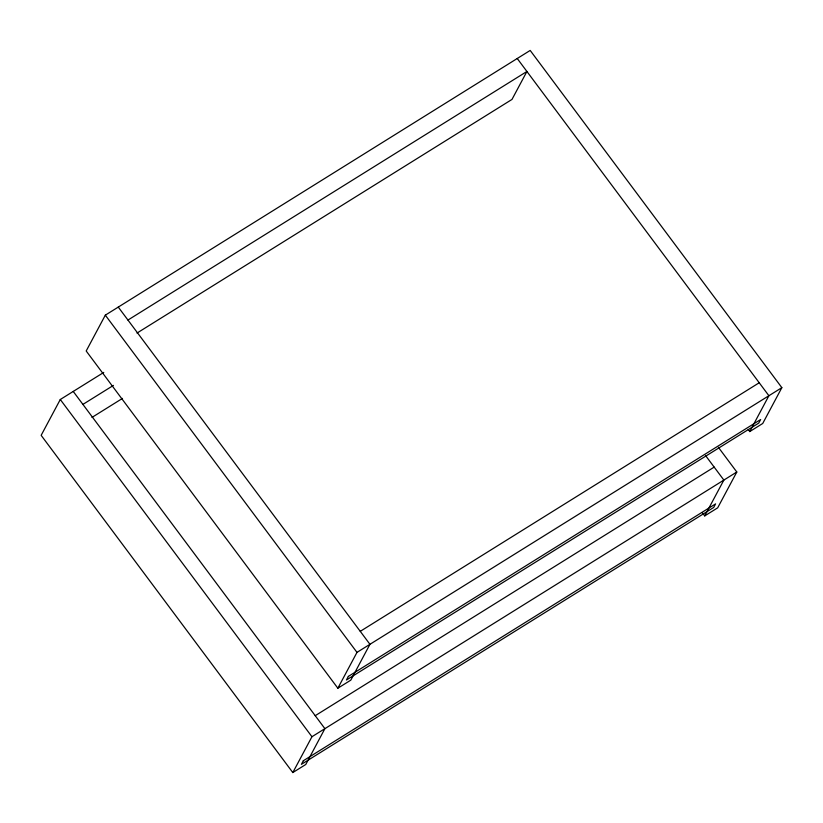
<?xml version="1.0" encoding="UTF-8"?>
<svg xmlns="http://www.w3.org/2000/svg" width="823" height="823" viewBox="0 0 823 823"><rect width="100%" height="100%" fill="white"/><g stroke="black" fill="none" stroke-linecap="round" stroke-linejoin="round"><path stroke-width="1.23" d="M103.76 372.418L60.285 399.505L41.15 435.336L292.813 772.56L305.765 764.495L324.9 728.653L73.237 391.439M748.23 429.513L749.763 431.561L762.715 423.495L781.85 387.664L530.187 50.44L105.323 315.158L86.189 350.989L337.852 688.213L350.804 680.148L369.939 644.306L118.275 307.092M292.813 772.56L311.948 736.729L736.811 472.011L718.397 447.331M337.852 688.213L356.987 652.382L781.85 387.664M702.42 512.832L704.725 515.908L723.859 480.076L705.445 455.407M749.763 431.561L768.898 395.729L517.235 58.505M736.811 472.011L717.677 507.842L704.725 515.908M127.956 320.054L526.915 71.478L511.988 99.429L137.009 333.068M82.917 404.402L113.44 385.39M91.97 417.415L122.493 398.394M360.258 631.344L759.218 382.757M315.219 715.691L714.179 467.104M105.323 315.158L356.987 652.382M60.285 399.505L311.948 736.729M303.317 760.761L301.403 764.341L713.685 507.462L715.599 503.882L303.317 760.761M348.355 676.413L346.442 679.993L758.724 423.115L760.637 419.535L348.355 676.413"/></g></svg>
